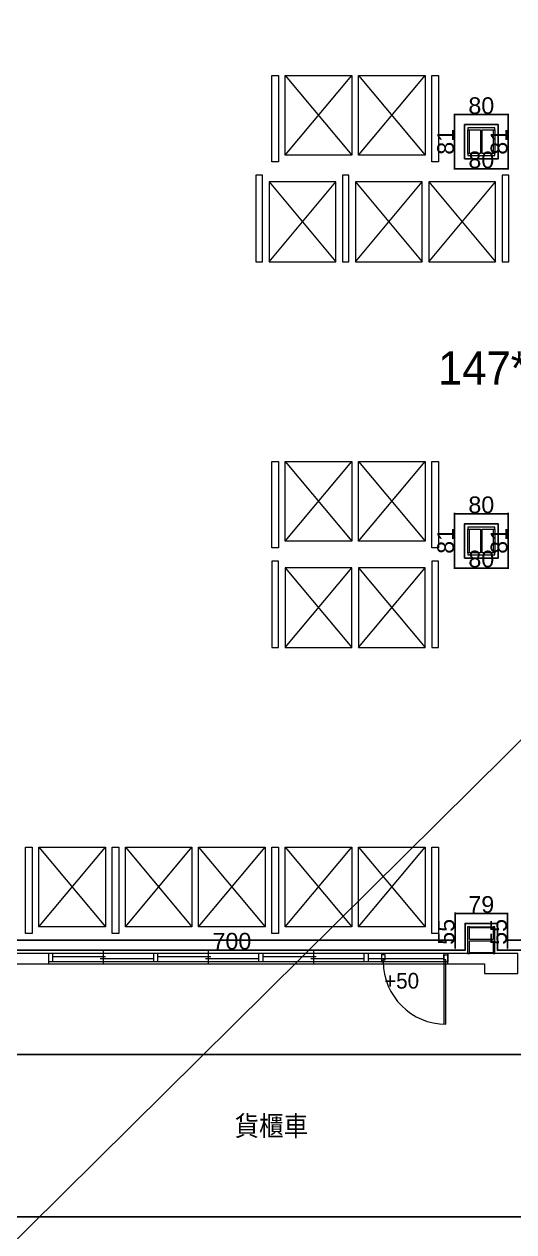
# Model space of a CAD drawing. Header units: millimetres. Extents: x -15161 to 10473752, y -72817 to 33960.
# Drawn here: x 36615 to 37351, y 73 to 1888 of the extents above; entities that cross this region are included whole.
import ezdxf

# ---------------------------------------------------------------- set-up
doc = ezdxf.new("R2010")
doc.units = ezdxf.units.MM
doc.layers.add('PDF_幾何圖形', color=7, linetype='Continuous')
doc.layers.add('PDF_文字', color=7, linetype='Continuous')
doc.styles.add('PDF PMingLiU', font='PMingLiU.ttf')
doc.styles.get("Standard").update_dxf_attribs({"font": 'arial.ttf'})
doc.styles.add('正黑', font='Microsoft JhengHei.ttf', dxfattribs={"width": 0.9})
doc.dimstyles.new('ISO-25', dxfattribs={"dimtxt": 25, "dimasz": 2.5, "dimexe": 1.25, "dimexo": 0.625, "dimtad": 1, "dimdec": 0, "dimtxsty": 'Standard', "dimcen": 2.5, "dimadec": 0, "dimazin": 0, "dimtfac": 1, "dimtdec": 0, "dimtmove": 0, "dimatfit": 3, "dimfxl": 1, "dimarcsym": 0})

# ---------------------------------------------------------------- blocks, each defined once
blk = doc.blocks.new('拆除後的建築底圖1131126')
at = {"layer": 'PDF_幾何圖形', "lineweight": 0}
for points in [[(11048.5, 1693.4), (11048.5, 1690.5), (11088.7, 1690.5), (11088.7, 1693.4), (11069.6, 1693.4), (11069.6, 1729), (11088.7, 1729), (11088.7, 1732), (11048.5, 1732), (11048.5, 1729), (11067.5, 1729), (11067.5, 1693.4)], [(11048.5, 1693.4), (11048.5, 1729), (11050.2, 1729), (11050.2, 1693.4)], [(11087, 1693.4), (11087, 1729), (11088.7, 1729), (11088.7, 1693.4)], [(11048.5, 1093.1), (11048.5, 1090.5), (11088.7, 1090.5), (11088.7, 1093.1), (11069.6, 1093.1), (11069.6, 1129.1), (11088.7, 1129.1), (11088.7, 1132), (11048.5, 1132), (11048.5, 1129.1), (11067.5, 1129.1), (11067.5, 1093.1)], [(11048.5, 1093.1), (11048.5, 1129.1), (11050.2, 1129.1), (11050.2, 1093.1)], [(11087, 1093.1), (11087, 1129.1), (11088.7, 1129.1), (11088.7, 1093.1)], [(11086.6, 491), (11089.1, 491), (11089.1, 531.2), (11086.6, 531.2), (11086.6, 512.2), (11050.6, 512.2), (11050.6, 531.2), (11048, 531.2), (11048, 491), (11050.6, 491), (11050.6, 510), (11086.6, 510)], [(11050.6, 529.5), (11050.6, 531.2), (11086.6, 531.2), (11086.6, 529.5)], [(10282.5, 168.8), (10282.5, 145.9), (10289.3, 145.9), (10289.3, 73.9), (10354.1, 73.9), (10354.1, 475.7), (10418.4, 475.7), (11018.4, 475.7), (11073.4, 475.7), (11073.4, 460.9), (11123.4, 460.9), (11123.4, 491), (11018.4, 491), (10418.4, 491), (10339.3, 491), (10339.3, 216.2), (10282.5, 216.2), (10282.5, 168.8)], [(11050.6, 491), (11050.6, 492.7), (11086.6, 492.7), (11086.6, 491)]]:
    blk.add_lwpolyline(points, close=True, dxfattribs=at)
for points in [[(11018.4, 475.7), (11018.4, 491), (11018.4, 478.7), (10418.4, 478.7)], [(10418.4, 491), (10418.4, 475.7)], [(10424.4, 491), (10424.4, 478.7)], [(10500.6, 494.8), (10500.6, 474.9)], [(10576.4, 491), (10576.4, 478.7)], [(10582.3, 491), (10582.3, 478.7)], [(10658.5, 494.8), (10658.5, 474.9)], [(10734.3, 478.7), (10734.3, 491)], [(10740.6, 491), (10740.6, 478.7)], [(10816.4, 494.8), (10816.4, 474.9)], [(10892.6, 478.7), (10892.6, 491)], [(10898.6, 491), (10898.6, 478.7)], [(10918.5, 491), (10918.5, 478.7), (10921.4, 478.7), (10921.4, 481.7), (10924.4, 481.7), (10924.4, 488.9), (10918.5, 488.9)], [(11012.5, 491), (11012.5, 478.7)], [(10424.4, 486.8), (10504.4, 486.8)], [(10576.4, 482.9), (10496.3, 482.9)], [(10582.3, 486.8), (10662.3, 486.8)], [(10734.3, 482.9), (10654.3, 482.9)], [(10740.6, 486.8), (10820.7, 486.8)], [(10892.6, 482.9), (10812.6, 482.9)], [(11012.5, 482.9), (10898.6, 482.9)], [(11018.4, 478.7), (11015.4, 478.7), (11015.4, 481.7), (11012.5, 481.7), (11012.5, 488.9), (11018.4, 488.9)]]:
    blk.add_lwpolyline(points, dxfattribs=at)
blk.add_lwpolyline([(10921.4, 478.7, 0.412784), (11015.4, 384.7), (11015.4, 478.7), (11012.5, 478.7), (11012.5, 384.7)], format="xyb", dxfattribs=at)
at = {"layer": 'PDF_文字', "insert": (10922.7, 449.9), "char_height": 23.61, "attachment_point": 4, "style": 'PDF PMingLiU'}
blk.add_mtext('+50', dxfattribs=at)
blk = doc.blocks.new('*D51')
at = {"color": 0, "lineweight": -2, "transparency": 16777216}
for p, q in [((37326.1, 496.6), (37326.1, 497.2)), ((37328.6, 496), (38025.3, 496)), ((38027.8, 495.4), (38027.8, 494.7))]:
    blk.add_line(p, q, dxfattribs=at)
at = {"color": 0, "transparency": 16777216}
for points in [[(37328.6, 496.4), (37328.6, 495.6), (37326.1, 496)], [(38025.3, 496.4), (38025.3, 495.6), (38027.8, 496)]]:
    blk.add_solid(points, dxfattribs=at)
at = {"layer": 'Defpoints', "color": 0, "transparency": 16777216}
for p in [(37326.1, 496), (38027.8, 496), (38027.8, 496)]:
    blk.add_point(p, dxfattribs=at)
at = {"color": 0, "transparency": 16777216, "insert": (37677, 509.4), "char_height": 25, "attachment_point": 5}
blk.add_mtext('702', dxfattribs=at)
blk = doc.blocks.new('*D52')
at = {"color": 0, "lineweight": -2, "transparency": 16777216}
for p, q in [((37341.1, 548.7), (37341.1, 498.5)), ((37341.7, 551.2), (37342.3, 551.2)), ((37341.7, 496), (37342.3, 496))]:
    blk.add_line(p, q, dxfattribs=at)
at = {"color": 0, "transparency": 16777216}
for points in [[(37340.7, 548.7), (37341.5, 548.7), (37341.1, 551.2)], [(37340.7, 498.5), (37341.5, 498.5), (37341.1, 496)]]:
    blk.add_solid(points, dxfattribs=at)
at = {"layer": 'Defpoints', "color": 0, "transparency": 16777216}
for p in [(37341.1, 551.2), (37341.1, 496), (37341.1, 496)]:
    blk.add_point(p, dxfattribs=at)
at = {"color": 0, "transparency": 16777216, "insert": (37327.8, 523.6), "char_height": 25, "attachment_point": 5, "rotation": 90}
blk.add_mtext('55', dxfattribs=at)
blk = doc.blocks.new('*D53')
at = {"color": 0, "lineweight": -2, "transparency": 16777216}
for p, q in [((37262.6, 551.8), (37262.6, 552.5)), ((37338.6, 551.2), (37265.1, 551.2)), ((37341.1, 550.6), (37341.1, 550))]:
    blk.add_line(p, q, dxfattribs=at)
at = {"color": 0, "transparency": 16777216}
for points in [[(37265.1, 551.6), (37265.1, 550.8), (37262.6, 551.2)], [(37338.6, 551.6), (37338.6, 550.8), (37341.1, 551.2)]]:
    blk.add_solid(points, dxfattribs=at)
at = {"layer": 'Defpoints', "color": 0, "transparency": 16777216}
for p in [(37262.6, 551.2), (37262.6, 551.2), (37341.1, 551.2)]:
    blk.add_point(p, dxfattribs=at)
at = {"color": 0, "transparency": 16777216, "insert": (37301.8, 564.6), "char_height": 25, "attachment_point": 5}
blk.add_mtext('79', dxfattribs=at)
blk = doc.blocks.new('*D54')
at = {"color": 0, "lineweight": -2, "transparency": 16777216}
for p, q in [((37262.6, 548.7), (37262.6, 498.5)), ((37263.2, 551.2), (37263.8, 551.2)), ((37263.2, 496), (37263.8, 496))]:
    blk.add_line(p, q, dxfattribs=at)
at = {"color": 0, "transparency": 16777216}
for points in [[(37262.1, 548.7), (37263, 548.7), (37262.6, 551.2)], [(37262.1, 498.5), (37263, 498.5), (37262.6, 496)]]:
    blk.add_solid(points, dxfattribs=at)
at = {"layer": 'Defpoints', "color": 0, "transparency": 16777216}
for p in [(37262.6, 551.2), (37262.6, 496), (37262.6, 496)]:
    blk.add_point(p, dxfattribs=at)
at = {"color": 0, "transparency": 16777216, "insert": (37249.2, 523.6), "char_height": 25, "attachment_point": 5, "rotation": 90}
blk.add_mtext('55', dxfattribs=at)
blk = doc.blocks.new('*D55')
at = {"color": 0, "lineweight": -2, "transparency": 16777216}
for p, q in [((36577.1, 496.6), (36577.1, 497.2)), ((37275.1, 496), (36579.6, 496)), ((37277.6, 496.6), (37277.6, 497.2))]:
    blk.add_line(p, q, dxfattribs=at)
at = {"color": 0, "transparency": 16777216}
for points in [[(36579.6, 496.4), (36579.6, 495.6), (36577.1, 496)], [(37275.1, 496.4), (37275.1, 495.6), (37277.6, 496)]]:
    blk.add_solid(points, dxfattribs=at)
at = {"layer": 'Defpoints', "color": 0, "transparency": 16777216}
for p in [(36577.1, 496), (36577.1, 496), (37277.6, 496)]:
    blk.add_point(p, dxfattribs=at)
at = {"color": 0, "transparency": 16777216, "insert": (36927.3, 509.4), "char_height": 25, "attachment_point": 5}
blk.add_mtext('700', dxfattribs=at)
blk = doc.blocks.new('*D89')
at = {"color": 0, "lineweight": -2, "transparency": 16777216}
for p, q in [((37261.7, 1752.6), (37261.7, 1753.2)), ((37264.2, 1752), (37339.4, 1752)), ((37341.9, 1752.6), (37341.9, 1753.2))]:
    blk.add_line(p, q, dxfattribs=at)
at = {"color": 0, "transparency": 16777216}
for points in [[(37264.2, 1752.4), (37264.2, 1751.6), (37261.7, 1752)], [(37339.4, 1752.4), (37339.4, 1751.6), (37341.9, 1752)]]:
    blk.add_solid(points, dxfattribs=at)
at = {"layer": 'Defpoints', "color": 0, "transparency": 16777216}
for p in [(37261.7, 1752), (37341.9, 1752), (37341.9, 1752)]:
    blk.add_point(p, dxfattribs=at)
at = {"color": 0, "transparency": 16777216, "insert": (37301.8, 1765.4), "char_height": 25, "attachment_point": 5}
blk.add_mtext('80', dxfattribs=at)
blk = doc.blocks.new('*D90')
at = {"color": 0, "lineweight": -2, "transparency": 16777216}
for p, q in [((37341.9, 1749.5), (37341.9, 1673)), ((37342.6, 1752), (37343.2, 1752)), ((37342.6, 1670.5), (37343.2, 1670.5))]:
    blk.add_line(p, q, dxfattribs=at)
at = {"color": 0, "transparency": 16777216}
for points in [[(37341.5, 1749.5), (37342.4, 1749.5), (37341.9, 1752)], [(37341.5, 1673), (37342.4, 1673), (37341.9, 1670.5)]]:
    blk.add_solid(points, dxfattribs=at)
at = {"layer": 'Defpoints', "color": 0, "transparency": 16777216}
for p in [(37341.9, 1752), (37341.9, 1670.5), (37341.9, 1670.5)]:
    blk.add_point(p, dxfattribs=at)
at = {"color": 0, "transparency": 16777216, "insert": (37328.5, 1711.2), "char_height": 25, "attachment_point": 5, "rotation": 90}
blk.add_mtext('81', dxfattribs=at)
blk = doc.blocks.new('*D87')
at = {"color": 0, "lineweight": -2, "transparency": 16777216}
for p, q in [((37261.7, 1671.1), (37261.7, 1671.7)), ((37339.4, 1670.5), (37264.2, 1670.5)), ((37341.9, 1671.1), (37341.9, 1671.7))]:
    blk.add_line(p, q, dxfattribs=at)
at = {"color": 0, "transparency": 16777216}
for points in [[(37264.2, 1670.9), (37264.2, 1670.1), (37261.7, 1670.5)], [(37339.4, 1670.9), (37339.4, 1670.1), (37341.9, 1670.5)]]:
    blk.add_solid(points, dxfattribs=at)
at = {"layer": 'Defpoints', "color": 0, "transparency": 16777216}
for p in [(37261.7, 1670.5), (37261.7, 1670.5), (37341.9, 1670.5)]:
    blk.add_point(p, dxfattribs=at)
at = {"color": 0, "transparency": 16777216, "insert": (37301.8, 1683.9), "char_height": 25, "attachment_point": 5}
blk.add_mtext('80', dxfattribs=at)
blk = doc.blocks.new('*D88')
at = {"color": 0, "lineweight": -2, "transparency": 16777216}
for p, q in [((37261.1, 1752), (37260.5, 1752)), ((37261.7, 1673), (37261.7, 1749.5)), ((37261.1, 1670.5), (37260.5, 1670.5))]:
    blk.add_line(p, q, dxfattribs=at)
at = {"color": 0, "transparency": 16777216}
for points in [[(37261.3, 1749.5), (37262.1, 1749.5), (37261.7, 1752)], [(37261.3, 1673), (37262.1, 1673), (37261.7, 1670.5)]]:
    blk.add_solid(points, dxfattribs=at)
at = {"layer": 'Defpoints', "color": 0, "transparency": 16777216}
for p in [(37261.7, 1752), (37261.7, 1752), (37261.7, 1670.5)]:
    blk.add_point(p, dxfattribs=at)
at = {"color": 0, "transparency": 16777216, "insert": (37248.3, 1711.2), "char_height": 25, "attachment_point": 5, "rotation": 90}
blk.add_mtext('81', dxfattribs=at)
blk = doc.blocks.new('*D93')
at = {"color": 0, "lineweight": -2, "transparency": 16777216}
for p, q in [((37261.7, 1152.6), (37261.7, 1153.3)), ((37264.2, 1152), (37339.4, 1152)), ((37341.9, 1152.6), (37341.9, 1153.3))]:
    blk.add_line(p, q, dxfattribs=at)
at = {"color": 0, "transparency": 16777216}
for points in [[(37264.2, 1152.4), (37264.2, 1151.6), (37261.7, 1152)], [(37339.4, 1152.4), (37339.4, 1151.6), (37341.9, 1152)]]:
    blk.add_solid(points, dxfattribs=at)
at = {"layer": 'Defpoints', "color": 0, "transparency": 16777216}
for p in [(37261.7, 1152), (37341.9, 1152), (37341.9, 1152)]:
    blk.add_point(p, dxfattribs=at)
at = {"color": 0, "transparency": 16777216, "insert": (37301.8, 1165.4), "char_height": 25, "attachment_point": 5}
blk.add_mtext('80', dxfattribs=at)
blk = doc.blocks.new('*D94')
at = {"color": 0, "lineweight": -2, "transparency": 16777216}
for p, q in [((37341.9, 1149.5), (37341.9, 1073)), ((37342.6, 1152), (37343.2, 1152)), ((37342.6, 1070.5), (37343.2, 1070.5))]:
    blk.add_line(p, q, dxfattribs=at)
at = {"color": 0, "transparency": 16777216}
for points in [[(37341.5, 1149.5), (37342.4, 1149.5), (37341.9, 1152)], [(37341.5, 1073), (37342.4, 1073), (37341.9, 1070.5)]]:
    blk.add_solid(points, dxfattribs=at)
at = {"layer": 'Defpoints', "color": 0, "transparency": 16777216}
for p in [(37341.9, 1152), (37341.9, 1070.5), (37341.9, 1070.5)]:
    blk.add_point(p, dxfattribs=at)
at = {"color": 0, "transparency": 16777216, "insert": (37328.5, 1111.3), "char_height": 25, "attachment_point": 5, "rotation": 90}
blk.add_mtext('81', dxfattribs=at)
blk = doc.blocks.new('*D91')
at = {"color": 0, "lineweight": -2, "transparency": 16777216}
for p, q in [((37261.7, 1071.1), (37261.7, 1071.8)), ((37341.9, 1071.1), (37341.9, 1071.8)), ((37339.4, 1070.5), (37264.2, 1070.5))]:
    blk.add_line(p, q, dxfattribs=at)
at = {"color": 0, "transparency": 16777216}
for points in [[(37264.2, 1070.9), (37264.2, 1070.1), (37261.7, 1070.5)], [(37339.4, 1070.9), (37339.4, 1070.1), (37341.9, 1070.5)]]:
    blk.add_solid(points, dxfattribs=at)
at = {"layer": 'Defpoints', "color": 0, "transparency": 16777216}
for p in [(37261.7, 1070.5), (37261.7, 1070.5), (37341.9, 1070.5)]:
    blk.add_point(p, dxfattribs=at)
at = {"color": 0, "transparency": 16777216, "insert": (37301.8, 1083.9), "char_height": 25, "attachment_point": 5}
blk.add_mtext('80', dxfattribs=at)
blk = doc.blocks.new('*D92')
at = {"color": 0, "lineweight": -2, "transparency": 16777216}
for p, q in [((37261.1, 1152), (37260.5, 1152)), ((37261.7, 1073), (37261.7, 1149.5)), ((37261.1, 1070.5), (37260.5, 1070.5))]:
    blk.add_line(p, q, dxfattribs=at)
at = {"color": 0, "transparency": 16777216}
for points in [[(37261.3, 1149.5), (37262.1, 1149.5), (37261.7, 1152)], [(37261.3, 1073), (37262.1, 1073), (37261.7, 1070.5)]]:
    blk.add_solid(points, dxfattribs=at)
at = {"layer": 'Defpoints', "color": 0, "transparency": 16777216}
for p in [(37261.7, 1152), (37261.7, 1152), (37261.7, 1070.5)]:
    blk.add_point(p, dxfattribs=at)
at = {"color": 0, "transparency": 16777216, "insert": (37248.3, 1111.3), "char_height": 25, "attachment_point": 5, "rotation": 90}
blk.add_mtext('81', dxfattribs=at)

msp = doc.modelspace()

# ---------------------------------------------------------------- linework, layer by layer
at = {"color": 8, "lineweight": 13, "ltscale": 0.13}
for p, q in [((37007.3277, 1810.9083), (37107.3277, 1690.9083)), ((37007.3277, 1690.9083), (37107.3277, 1810.9083)), ((37117.3277, 1810.9083), (37217.3277, 1690.9083)), ((37117.3277, 1690.9083), (37217.3277, 1810.9083)), ((36983.1254, 1530.9083), (37083.1254, 1650.9083)), ((36983.1254, 1650.9083), (37083.1254, 1530.9083)), ((37113.1254, 1530.9083), (37213.1254, 1650.9083)), ((37113.1254, 1650.9083), (37213.1254, 1530.9083)), ((37223.1254, 1530.9083), (37323.1254, 1650.9083)), ((37223.1254, 1650.9083), (37323.1254, 1530.9083)), ((37007.3277, 1230.6269), (37107.3277, 1110.6269)), ((37007.3277, 1110.6269), (37107.3277, 1230.6269)), ((37117.3277, 1230.6269), (37217.3277, 1110.6269)), ((37117.3277, 1110.6269), (37217.3277, 1230.6269)), ((37007.3277, 950.8126), (37107.3277, 1070.8126)), ((37007.3277, 1070.8126), (37107.3277, 950.8126)), ((37117.3277, 950.8126), (37217.3277, 1070.8126)), ((37117.3277, 1070.8126), (37217.3277, 950.8126)), ((36637.3277, 650.9855), (36737.3277, 530.9855)), ((36637.3277, 530.9855), (36737.3277, 650.9855)), ((36767.3277, 650.9855), (36867.3277, 530.9855)), ((36767.3277, 530.9855), (36867.3277, 650.9855)), ((36877.3277, 650.9855), (36977.3277, 530.9855)), ((36877.3277, 530.9855), (36977.3277, 650.9855)), ((37007.3277, 650.9855), (37107.3277, 530.9855)), ((37007.3277, 530.9855), (37107.3277, 650.9855)), ((37117.3277, 650.9855), (37217.3277, 530.9855)), ((37117.3277, 530.9855), (37217.3277, 650.9855))]:
    msp.add_line(p, q, dxfattribs=at)
at = {"color": 4}
msp.add_lwpolyline([(41545.4633, 4959.9057), (34313.4744, -2209.2652)], dxfattribs=at)
at = {"color": 94}
for points in [[(38027.8319, 495.9855), (37326.0919, 495.9855), (37326.0919, 536.2084), (37277.5625, 536.2084), (37277.5625, 495.9855), (36577.093, 495.9855), (36577.093, 1136.5932), (35785.7534, 1136.5932), (35785.7534, 1685.9085), (35827.2469, 1685.9085), (35827.2469, 1736.5548), (35785.7534, 1736.5548), (35785.7534, 2279.5995), (35827.2469, 2279.5995), (35827.2469, 2309.5804), (36520.5186, 2309.5804), (36520.5186, 2279.5995), (36621.1268, 2279.5995), (36621.1268, 2421.6203), (36586.9481, 2421.6203), (36586.9481, 3526.8628)], [(38012.8319, 510.9855), (37341.0919, 510.9855), (37341.0919, 551.2084), (37262.5625, 551.2084), (37262.5625, 510.9855), (36592.093, 510.9855), (36592.093, 1151.5932), (35800.7534, 1151.5932), (35800.7534, 1670.9085), (35842.2469, 1670.9085), (35842.2469, 1751.5548), (35800.7534, 1751.5548), (35800.7534, 2264.5995)], [(37262.5625, 536.2084), (37262.5625, 551.2084), (37341.0919, 551.2084), (37341.0919, 536.2084)], [(37262.5625, 510.9855), (37262.5625, 551.2084), (37277.5625, 551.2084)], [(37341.0919, 510.9855), (37341.0919, 551.2084), (37326.0919, 551.2084)], [(37277.5625, 536.2084), (37277.5625, 495.9855), (37262.5625, 495.9855)], [(37326.0919, 536.2084), (37277.5625, 536.2084)], [(37326.0919, 536.2084), (37326.0919, 495.9855), (37341.0919, 495.9855)], [(37277.5625, 510.9855), (37277.5625, 495.9855), (36577.093, 495.9855), (36577.093, 510.9855)], [(36592.093, 510.9855), (37262.5625, 510.9855)], [(38027.8319, 510.9855), (38027.8319, 495.9855), (37326.0919, 495.9855), (37326.0919, 510.9855)], [(37341.0919, 510.9855), (38012.8319, 510.9855)]]:
    msp.add_lwpolyline(points, dxfattribs=at)
at = {"color": 8, "lineweight": 13, "ltscale": 0.13}
for points in [[(36997.3277, 1680.9083), (36987.3277, 1680.9083), (36987.3277, 1810.9083), (36997.3277, 1810.9083)], [(37007.3277, 1810.9083), (37107.3277, 1810.9083), (37107.3277, 1690.9083), (37007.3277, 1690.9083)], [(37117.3277, 1810.9083), (37217.3277, 1810.9083), (37217.3277, 1690.9083), (37117.3277, 1690.9083)], [(37237.3277, 1680.9083), (37227.3277, 1680.9083), (37227.3277, 1810.9083), (37237.3277, 1810.9083)], [(36973.1254, 1660.9083), (36963.1254, 1660.9083), (36963.1254, 1530.9083), (36973.1254, 1530.9083)], [(37103.1254, 1660.9083), (37093.1254, 1660.9083), (37093.1254, 1530.9083), (37103.1254, 1530.9083)], [(37103.1254, 1660.9083), (37093.1254, 1660.9083), (37093.1254, 1530.9083), (37103.1254, 1530.9083)], [(37343.1254, 1660.9083), (37333.1254, 1660.9083), (37333.1254, 1530.9083), (37343.1254, 1530.9083)], [(37343.1254, 1660.9083), (37333.1254, 1660.9083), (37333.1254, 1530.9083), (37343.1254, 1530.9083)], [(36983.1254, 1530.9083), (37083.1254, 1530.9083), (37083.1254, 1650.9083), (36983.1254, 1650.9083)], [(37113.1254, 1530.9083), (37213.1254, 1530.9083), (37213.1254, 1650.9083), (37113.1254, 1650.9083)], [(37223.1254, 1530.9083), (37323.1254, 1530.9083), (37323.1254, 1650.9083), (37223.1254, 1650.9083)], [(36997.3277, 1100.6269), (36987.3277, 1100.6269), (36987.3277, 1230.6269), (36997.3277, 1230.6269)], [(37007.3277, 1230.6269), (37107.3277, 1230.6269), (37107.3277, 1110.6269), (37007.3277, 1110.6269)], [(37117.3277, 1230.6269), (37217.3277, 1230.6269), (37217.3277, 1110.6269), (37117.3277, 1110.6269)], [(37237.3277, 1100.6269), (37227.3277, 1100.6269), (37227.3277, 1230.6269), (37237.3277, 1230.6269)], [(36997.3277, 1080.8126), (36987.3277, 1080.8126), (36987.3277, 950.8126), (36997.3277, 950.8126)], [(37237.3277, 1080.8126), (37227.3277, 1080.8126), (37227.3277, 950.8126), (37237.3277, 950.8126)], [(37007.3277, 950.8126), (37107.3277, 950.8126), (37107.3277, 1070.8126), (37007.3277, 1070.8126)], [(37117.3277, 950.8126), (37217.3277, 950.8126), (37217.3277, 1070.8126), (37117.3277, 1070.8126)], [(36627.3277, 520.9855), (36617.3277, 520.9855), (36617.3277, 650.9855), (36627.3277, 650.9855)], [(36637.3277, 650.9855), (36737.3277, 650.9855), (36737.3277, 530.9855), (36637.3277, 530.9855)], [(36757.3277, 520.9855), (36747.3277, 520.9855), (36747.3277, 650.9855), (36757.3277, 650.9855)], [(36757.3277, 520.9855), (36747.3277, 520.9855), (36747.3277, 650.9855), (36757.3277, 650.9855)], [(36767.3277, 650.9855), (36867.3277, 650.9855), (36867.3277, 530.9855), (36767.3277, 530.9855)], [(36877.3277, 650.9855), (36977.3277, 650.9855), (36977.3277, 530.9855), (36877.3277, 530.9855)], [(36997.3277, 520.9855), (36987.3277, 520.9855), (36987.3277, 650.9855), (36997.3277, 650.9855)], [(36997.3277, 520.9855), (36987.3277, 520.9855), (36987.3277, 650.9855), (36997.3277, 650.9855)], [(37007.3277, 650.9855), (37107.3277, 650.9855), (37107.3277, 530.9855), (37007.3277, 530.9855)], [(37117.3277, 650.9855), (37217.3277, 650.9855), (37217.3277, 530.9855), (37117.3277, 530.9855)], [(37237.3277, 520.9855), (37227.3277, 520.9855), (37227.3277, 650.9855), (37237.3277, 650.9855)]]:
    msp.add_lwpolyline(points, close=True, dxfattribs=at)
at = {"color": 94}
for points in [[(37261.7156, 1670.4849), (37341.9389, 1670.4849), (37341.9389, 1751.9784), (37261.7156, 1751.9784)], [(37276.7156, 1685.4849), (37326.9389, 1685.4849), (37326.9389, 1736.9784), (37276.7156, 1736.9784)], [(37261.7156, 1070.5233), (37341.9389, 1070.5233), (37341.9389, 1152.0168), (37261.7156, 1152.0168)], [(37276.7156, 1085.5233), (37326.9389, 1085.5233), (37326.9389, 1137.0168), (37276.7156, 1137.0168)]]:
    msp.add_lwpolyline(points, close=True, dxfattribs=at)
at = {"color": 54, "lineweight": -3}
msp.add_lwpolyline([(37842.3463, 95.4708), (36592.6663, 95.4708), (36592.6663, 339.3108), (37842.3463, 339.3108)], close=True, dxfattribs=at)

# ---------------------------------------------------------------- block references
at = {"color": 30}
msp.add_blockref('拆除後的建築底圖1131126', (26233.2578, 0), dxfattribs=at)

# ---------------------------------------------------------------- texts
at = {"color": 94, "insert": (37236.8189, 1396.1141), "char_height": 50, "attachment_point": 1}
msp.add_mtext_dynamic_manual_height_columns('{\\fPMingLiU|b0|i0|c136|p18;\\C190;147*2層=294板}', width=624.260843, gutter_width=12.5, heights=[94.0437], dxfattribs=at)
at = {"color": 54, "insert": (36931.2595, 246.854), "char_height": 30, "attachment_point": 1, "style": '正黑'}
msp.add_mtext_dynamic_manual_height_columns('{\\fPMingLiU|b0|i0|c136|p18;貨櫃車}', width=1270.122655, gutter_width=1.25, heights=[0], dxfattribs=at)

# ---------------------------------------------------------------- dimensions: what is measured, and where the dimension line sits
at = {"color": 5}
for base, p1, p2, picture, middle in [((37341.9389, 1751.9784), (37261.7156, 1751.9784), (37341.9389, 1751.9784), '*D89', (37301.8273, 1765.3677)), ((37261.7156, 1670.4849), (37341.9389, 1670.4849), (37261.7156, 1670.4849), '*D87', (37301.8273, 1683.8742)), ((37341.9389, 1152.0168), (37261.7156, 1152.0168), (37341.9389, 1152.0168), '*D93', (37301.8273, 1165.4061)), ((37261.7156, 1070.5233), (37341.9389, 1070.5233), (37261.7156, 1070.5233), '*D91', (37301.8273, 1083.9126)), ((37262.5625, 551.2084), (37341.0919, 551.2084), (37262.5625, 551.2084), '*D53', (37301.8272, 564.5977)), ((36577.093, 495.9855), (37277.5625, 495.9855), (36577.093, 495.9855), '*D55', (36927.3277, 509.3748)), ((38027.8319, 495.9855), (37326.0919, 495.9855), (38027.8319, 495.9855), '*D51', (37676.9619, 509.3748))]:
    dim = msp.add_linear_dim(base=base, p1=p1, p2=p2, dimstyle='ISO-25', dxfattribs=at)
    dim.commit()
    dim.dimension.update_dxf_attribs({"geometry": picture, "text_midpoint": middle})
for base, p1, p2, picture, middle in [((37261.7156, 1751.9784), (37261.7156, 1670.4849), (37261.7156, 1751.9784), '*D88', (37248.3263, 1711.2316)), ((37341.9389, 1670.4849), (37341.9389, 1751.9784), (37341.9389, 1670.4849), '*D90', (37328.5496, 1711.2316)), ((37261.7156, 1152.0168), (37261.7156, 1070.5233), (37261.7156, 1152.0168), '*D92', (37248.3263, 1111.27)), ((37341.9389, 1070.5233), (37341.9389, 1152.0168), (37341.9389, 1070.5233), '*D94', (37328.5496, 1111.27)), ((37262.5625, 495.9855), (37262.5625, 551.2084), (37262.5625, 495.9855), '*D54', (37249.2243, 523.5969)), ((37341.0919, 495.9855), (37341.0919, 551.2084), (37341.0919, 495.9855), '*D52', (37327.7537, 523.5969))]:
    dim = msp.add_linear_dim(base=base, p1=p1, p2=p2, angle=90, dimstyle='ISO-25', dxfattribs=at)
    dim.commit()
    dim.dimension.update_dxf_attribs({"geometry": picture, "text_midpoint": middle})

doc.saveas('drawing.dxf')
